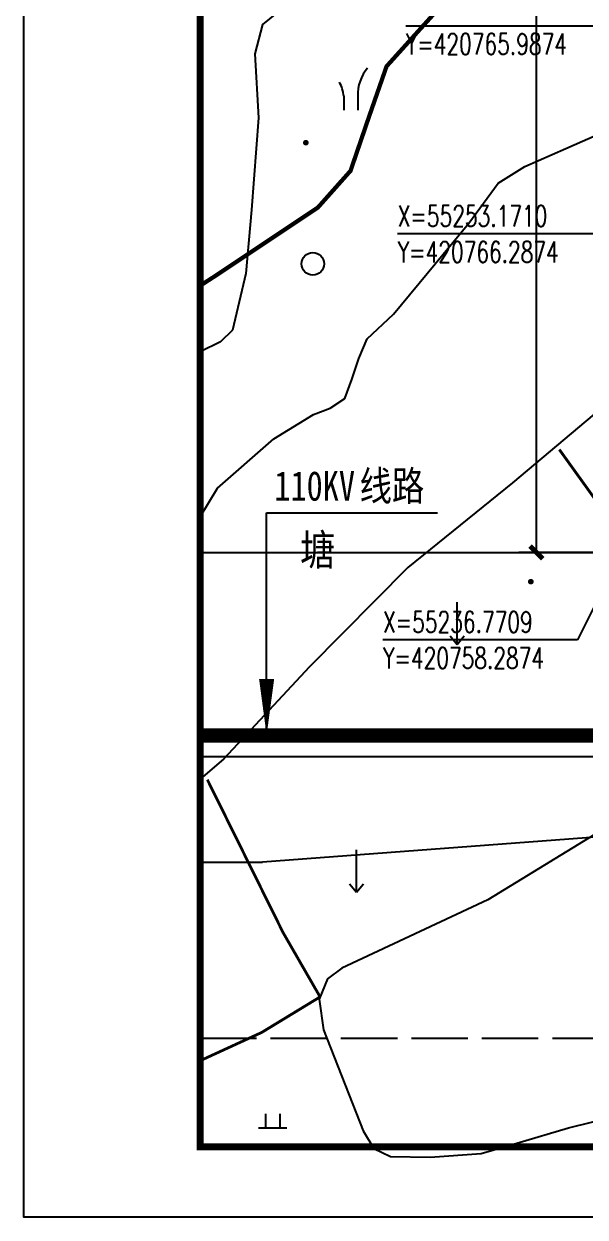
# Model space of a CAD drawing. Header units: millimetres. Extents: x 420716 to 421013, y 55190 to 55400.
# Drawn here: x 420715.9 to 420755.7, y 55189.6 to 55274.3 of the extents above; entities that cross this region are included whole.
import ezdxf
from ezdxf.enums import TextEntityAlignment as Align

# ---------------------------------------------------------------- set-up
doc = ezdxf.new("R2010")
doc.units = ezdxf.units.MM
doc.linetypes.add('CENTER2', pattern=[1.125, 0.75, -0.125, 0.125, -0.125])
doc.linetypes.add('X3', pattern=[5, 4, -1])
doc.layers.add('0 - 已设计道路中心线', color=1, linetype='CENTER2', lineweight=50)
for name, color, linetype in [('DIM_COOR', 171, 'Continuous'), ('DIM_LEAD', 171, 'Continuous'), ('PUB_DIM', 171, 'Continuous'), ('PUB_TEXT', 7, 'Continuous'), ('TK', 4, 'Continuous'), ('地形图', 252, 'Continuous'), ('建设布局', 7, 'Continuous'), ('规划110kV线路', 255, 'Continuous'), ('道路网', 7, 'Continuous')]:
    doc.layers.add(name, color=color, linetype=linetype)
doc.styles.add('_TCH_DIM', font='SIMPLEX', dxfattribs={"bigfont": 'GBCBIG'})
doc.styles.add('_TCH_DIM_T3', font='SIMPLEX', dxfattribs={"width": 0.7058823529411765, "bigfont": 'GBCBIG'})
doc.styles.add('HT', font='simhei.ttf', dxfattribs={"width": 0.8})
doc.styles.add('HZTXT', font='TXT.shx', dxfattribs={"bigfont": 'HZTXT.shx'})
doc.linetypes.add('1161', pattern='A,0,[149,AAA.SHX,S=0.15,R=0,X=0,Y=0],-1.6', length=1.6)
doc.dimstyles.new('_TCH_ARCH_M_M&&1', dxfattribs={"dimtxt": 1.4875, "dimasz": 0.9, "dimexe": 1.25, "dimexo": 1.5, "dimgap": 0.6312500000000001, "dimtad": 1, "dimzin": 0, "dimdsep": 46, "dimtxsty": '_TCH_DIM_T3', "dimblk": 'ARCHTICK', "dimcen": 0.09, "dimclrt": 7, "dimazin": 2, "dimtfac": 1, "dimtix": 1, "dimtmove": 2, "dimatfit": 3, "dimfxl": 0, "dimtolj": 1, "dimtzin": 0, "dimarcsym": 0})

# ---------------------------------------------------------------- blocks, each defined once
blk = doc.blocks.new('gc246')
for p, q in [((-0.5, 1), (-0.5, 0)), ((0.5, 1), (0.5, 0))]:
    blk.add_line(p, q)
for centre, radius, start, end in [((3.404491783752011, 1.105927875686795), 2.906422756023367, 139.331235276754, 182.0886722848684), ((-2.938418329314395, 0.8134745012056809), 2.445542007497904, 4.37429120107553, 29.02419726691174)]:
    blk.add_arc(centre, radius, start, end)
blk = doc.blocks.new('gc119')
for p, q in [((-0.5, 1), (-0.5, 0)), ((0.5, 1), (0.5, 0)), ((-1, 0), (1, 0))]:
    blk.add_line(p, q)
blk = doc.blocks.new('gc120')
for p, q in [((0, 0), (0, 3)), ((-0.5, 0.6), (0, 0)), ((0, 0), (0.5, 0.6))]:
    blk.add_line(p, q)
blk = doc.blocks.new('gc122')
blk.add_circle((0, 0), 0.8)
blk = doc.blocks.new('GC200')
at = {"linetype": 'Continuous', "const_width": 0.2, "flags": 128}
blk.add_lwpolyline([(-0.1, 0, 1), (0.1, 0, 1)], format="xyb", close=True, dxfattribs=at)
blk = doc.blocks.new('DX')
at = {"layer": '地形图', "color": 250, "linetype": '1161', "flags": 128}
blk.add_lwpolyline([(420734.7430708527, 55278.12731972535), (420735.5351037968, 55277.08834483846), (420735.7331445732, 55275.80235111738), (420734.9411634081, 55275.20832600499), (420733.8531681014, 55275.06029150676), (420732.863193183, 55274.26926011624), (420732.3192590724, 55272.19124286818), (420732.5664033434, 55267.64125070228), (420732.0716103651, 55261.1122350102), (420731.669753717, 55256.59122226587), (420730.7348820396, 55252.54419262087), (420729.8629076917, 55251.73516497199), (420728.4226092517, 55251.01465440977)], dxfattribs=at)
at = {"layer": '地形图', "color": 250, "linetype": 'Continuous', "flags": 128}
for points, const_width, elevation in [([(420728.4226092517, 55255.71063925517), (420729.6117573009, 55256.47815701085), (420736.7796056065, 55261.26238429125), (420739.099522911, 55263.87045785237), (420740.3954026736, 55267.662498944), (420741.6592875097, 55271.29453902102), (420746.3311231332, 55276.4786871581), (420749.5950967505, 55277.31079065242), (420752.9870942123, 55277.39089820581), (420755.9631200844, 55276.57499256908), (420759.4191454491, 55275.77510215221), (420762.7311566086, 55275.42320716922), (420764.8591525489, 55275.55127464361), (420765.9601383749, 55275.99830955396)], 0.3, 25), ([(420765.9318210849, 55222.92930862938), (420763.5156546828, 55228.17723202032), (420758.7313629718, 55237.37708032474), (420753.915150404, 55244.08092761584)], 0.2, 24.477039), ([(420728.9408939051, 55220.63213572122), (420734.3172383776, 55209.76830618871), (420736.938382933, 55205.20938929751)], 0.2, 24.533039), ([(420736.9353831866, 55205.20138920241), (420732.7974631244, 55202.68025799611), (420728.4226092517, 55200.66879350066)], 0.2, 24.435039)]:
    blk.add_lwpolyline(points, dxfattribs=dict(at, const_width=const_width, elevation=elevation))
for points, elevation in [([(420728.4226092517, 55239.30964625289), (420729.6672378351, 55241.3231587625), (420733.6671267284, 55244.82728559261), (420736.4670714283, 55246.57137437393), (420737.6670572225, 55247.0194124233), (420738.6910354069, 55247.70744489199), (420739.1869927911, 55249.05146061844), (420739.6989451021, 55250.55547685213), (420740.2749014718, 55251.93149511528), (420742.1468456648, 55253.69155447159), (420747.5066407018, 55260.15572442319), (420749.5865509038, 55262.98779037427), (420751.4585128532, 55264.18784973105), (420754.3704722656, 55265.46794206391), (420757.1224342146, 55266.66802932363)], 24.619225), ([(420757.8750308313, 55247.85205317749), (420750.5952256488, 55241.70782234651), (420743.1714159003, 55235.70758694971), (420736.1956396352, 55228.65136575845), (420730.0998466279, 55222.12317246998), (420728.4226092517, 55220.679197262)], 24.619225), ([(420759.6359551811, 55218.70010899811), (420748.8361642053, 55212.10776655545), (420738.4843184382, 55207.24343831704), (420737.4603422831, 55206.49140584854), (420736.8683884501, 55205.03538707804), (420737.1884574465, 55202.8593972257), (420739.9886847278, 55195.6914860116), (420740.7567248064, 55194.42751036398), (420741.9407425622, 55193.8675479065), (420744.7407440828, 55193.81963668876), (420748.3727359637, 55194.07575185201), (420750.9007126254, 55194.81183200936), (420754.5646781251, 55195.89994818678), (420761.1886263745, 55197.53215821956)], 24.073225)]:
    blk.add_lwpolyline(points, dxfattribs=dict(at, elevation=elevation))
at = {"layer": '地形图', "color": 250}
for name, p in [('gc246', (420739.1153865984, 55268.16945835748)), ('gc122', (420736.4277320898, 55257.27337313205)), ('gc120', (420746.6605894046, 55230.23569758148)), ('gc120', (420739.5261472146, 55212.64347135405)), ('gc119', (420733.5736778187, 55195.90928260489))]:
    blk.add_blockref(name, p, dxfattribs=at)
at = {"layer": '地形图', "color": 250, "linetype": 'Continuous'}
for p in [(420735.9315, 55265.8704, 25.0638), (420751.8954, 55234.6949, 24.482)]:
    blk.add_blockref('GC200', p, dxfattribs=at)
at = {"layer": '地形图', "color": 250, "style": 'HZTXT'}
blk.add_text('塘', height=2.5, dxfattribs=at).set_placement((420736.7700979374, 55237.00381679029), align=Align.MIDDLE)
blk = doc.blocks.new('GeYuanFrame_78437723', base_point=(18.75659878967225, 4.335168995631143))
at = {"layer": 'TK'}
blk.add_lwpolyline([(18.75659878967225, 424.3351689956311), (612.7565987896722, 424.3351689956311), (612.7565987896722, 4.335168995631143), (18.75659878967225, 4.335168995631143), (18.75659878967225, 424.3351689956311)], dxfattribs=at)
at = {"layer": 'TK', "const_width": 1}
blk.add_lwpolyline([(602.7565987896722, 414.3351689956311), (43.75659878967225, 414.3351689956311), (43.75659878967225, 14.33516899563114), (602.7565987896722, 14.33516899563114)], close=True, dxfattribs=at)
blk = doc.blocks.new('_ArchTick')
at = {"color": 0, "linetype": 'ByBlock', "const_width": 0.4}
blk.add_lwpolyline([(-0.5, -0.5), (0.5, 0.5)], dxfattribs=at)
blk = doc.blocks.new('*D58')
at = {"layer": 'Defpoints', "color": 0, "lineweight": -2}
for p in [(420752.2874055105, 55378.77095836272), (420758.2873975582, 55378.77095836272), (420758.2874134628, 55236.7709583627)]:
    blk.add_point(p, dxfattribs=at)
at = {"layer": 'PUB_DIM', "color": 0, "lineweight": -2}
for p, q in [((420756.7873975582, 55378.77095836272), (420751.0374055105, 55378.77095836272)), ((420752.2874055105, 55236.7709583627), (420752.2874055105, 55378.77095836272)), ((420756.7874134628, 55236.7709583627), (420751.0374055105, 55236.7709583627))]:
    blk.add_line(p, q, dxfattribs=at)
at = {"layer": 'PUB_DIM', "color": 0, "lineweight": -2, "xscale": 0.9, "yscale": 0.9, "zscale": 0.9}
for p, rotation in [((420752.2874055105, 55378.77095836272), 90), ((420752.2874055105, 55236.7709583627), 270)]:
    blk.add_blockref('_ArchTick', p, dxfattribs=dict(at, rotation=rotation))
at = {"layer": 'PUB_DIM', "color": 7, "insert": (420750.9124055105, 55307.77095836277), "char_height": 1.4875, "attachment_point": 5, "rotation": 90, "style": '_TCH_DIM_T3'}
blk.add_mtext('\\A1;142.00', dxfattribs=at)

msp = doc.modelspace()

# ---------------------------------------------------------------- linework, layer by layer
at = {"layer": '0 - 已设计道路中心线', "linetype": 'X3', "lineweight": -3}
msp.add_line((420728.4226092517, 55202.27095501779), (420972.9226092517, 55202.27098240273), dxfattribs=at)
at = {"layer": 'DIM_COOR', "color": 3, "lineweight": -2}
for p, q in [((420756.8317652901, 55274.14926068939), (420743.0267652901, 55274.14926068939)), ((420760.836523219, 55259.38909989275), (420742.4450997541, 55259.38909989275)), ((420758.2873853912, 55236.77094310814), (420755.2086299762, 55230.55596360109)), ((420755.2086299762, 55230.55596360109), (420741.4036299762, 55230.55596360109))]:
    msp.add_line(p, q, dxfattribs=at)
at = {"layer": 'DIM_LEAD', "lineweight": -2}
for p, q in [((420733.1477433126, 55223.77095554697), (420733.1477431316, 55239.58173045375)), ((420733.1477431316, 55239.58173045375), (420745.2731245106, 55239.58173045375))]:
    msp.add_line(p, q, dxfattribs=at)
msp.add_lwpolyline([(420733.1477433126, 55223.77095554697, 0, 1.066666666666667, 0), (420733.1477432668, 55227.77095554697, 0, 0, 0)], format="xyseb", dxfattribs=at)
at = {"layer": '建设布局', "color": 1, "linetype": 'Continuous', "flags": 128}
msp.add_lwpolyline([(420728.4226092517, 55236.77095501773), (420969.8486999998, 55236.77098205839), (420969.8486999999, 55394.56356423389)], dxfattribs=at)
at = {"layer": '规划110kV线路', "color": 210, "ltscale": 5, "const_width": 1, "flags": 128}
msp.add_lwpolyline([(420972.9226092517, 55223.77098240269), (420728.4226092517, 55223.77095501774)], dxfattribs=at)
at = {"layer": '道路网', "color": 1, "linetype": 'Continuous'}
msp.add_line((420728.4226092517, 55236.77095501773), (420969.8486999998, 55236.77098205839), dxfattribs=at)
at = {"layer": '道路网', "color": 6, "linetype": 'Continuous'}
msp.add_line((420728.4226092517, 55222.27095501772), (420962.8487014002, 55222.27098127433), dxfattribs=at)
at = {"layer": '道路网', "color": 4, "linetype": 'Continuous'}
msp.add_line((420772.8485477524, 55217.77095870869), (420732.8485477525, 55214.77095422854), dxfattribs=at)
at = {"layer": '道路网', "color": 4, "linetype": 'Continuous', "flags": 128}
msp.add_lwpolyline([(420728.4226092517, 55214.77095501773), (420732.8485477525, 55214.77095551346)], dxfattribs=at)

# ---------------------------------------------------------------- block references
at = {"layer": 'TK', "lineweight": -2, "xscale": 0.5, "yscale": 0.5, "zscale": 0.5}
msp.add_blockref('GeYuanFrame_78437723', (420715.9226092517, 55189.56356423389), dxfattribs=at)
at = {"layer": '地形图', "lineweight": -2}
msp.add_blockref('DX', (0, 0), dxfattribs=at)

# ---------------------------------------------------------------- texts
at = {"layer": 'PUB_TEXT', "lineweight": -2}
for s, height, style, width, p in [('Y=420765.9874', 1.4875, '_TCH_DIM', 0.7058823529411765, (420743.0267652901, 55272.12840394781)), ('X=55253.1710', 1.4875, '_TCH_DIM', 0.7058823529411765, (420742.4450997541, 55259.92245663433)), ('Y=420766.2874', 1.4875, '_TCH_DIM', 0.7058823529411765, (420742.4450997541, 55257.36824315118)), ('110KV', 2.102953586497891, 'HT', 0.8, (420733.6962468734, 55240.44535914573)), ('线路', 2.102953586497891, 'HT', 0.8, (420739.7451920211, 55240.44535914573)), ('X=55236.7709', 1.4875, '_TCH_DIM', 0.7058823529411765, (420741.4036299762, 55231.08932034266)), ('Y=420758.2874', 1.4875, '_TCH_DIM', 0.7058823529411765, (420741.4036299762, 55228.53510685951))]:
    msp.add_text(s, height=height, dxfattribs=dict(at, style=style, width=width)).set_placement(p)

# ---------------------------------------------------------------- dimensions: what is measured, and where the dimension line sits
at = {"layer": 'PUB_DIM'}
dim = msp.add_aligned_dim(p1=(420758.2874134628, 55236.7709583627), p2=(420758.2873975582, 55378.77095836272), distance=5.999992047727536, dimstyle='_TCH_ARCH_M_M&&1', dxfattribs=at)
dim.commit()
dim.dimension.update_dxf_attribs({"geometry": '*D58', "text_midpoint": (420750.9124055105, 55307.77095836277)})

doc.saveas('drawing.dxf')
